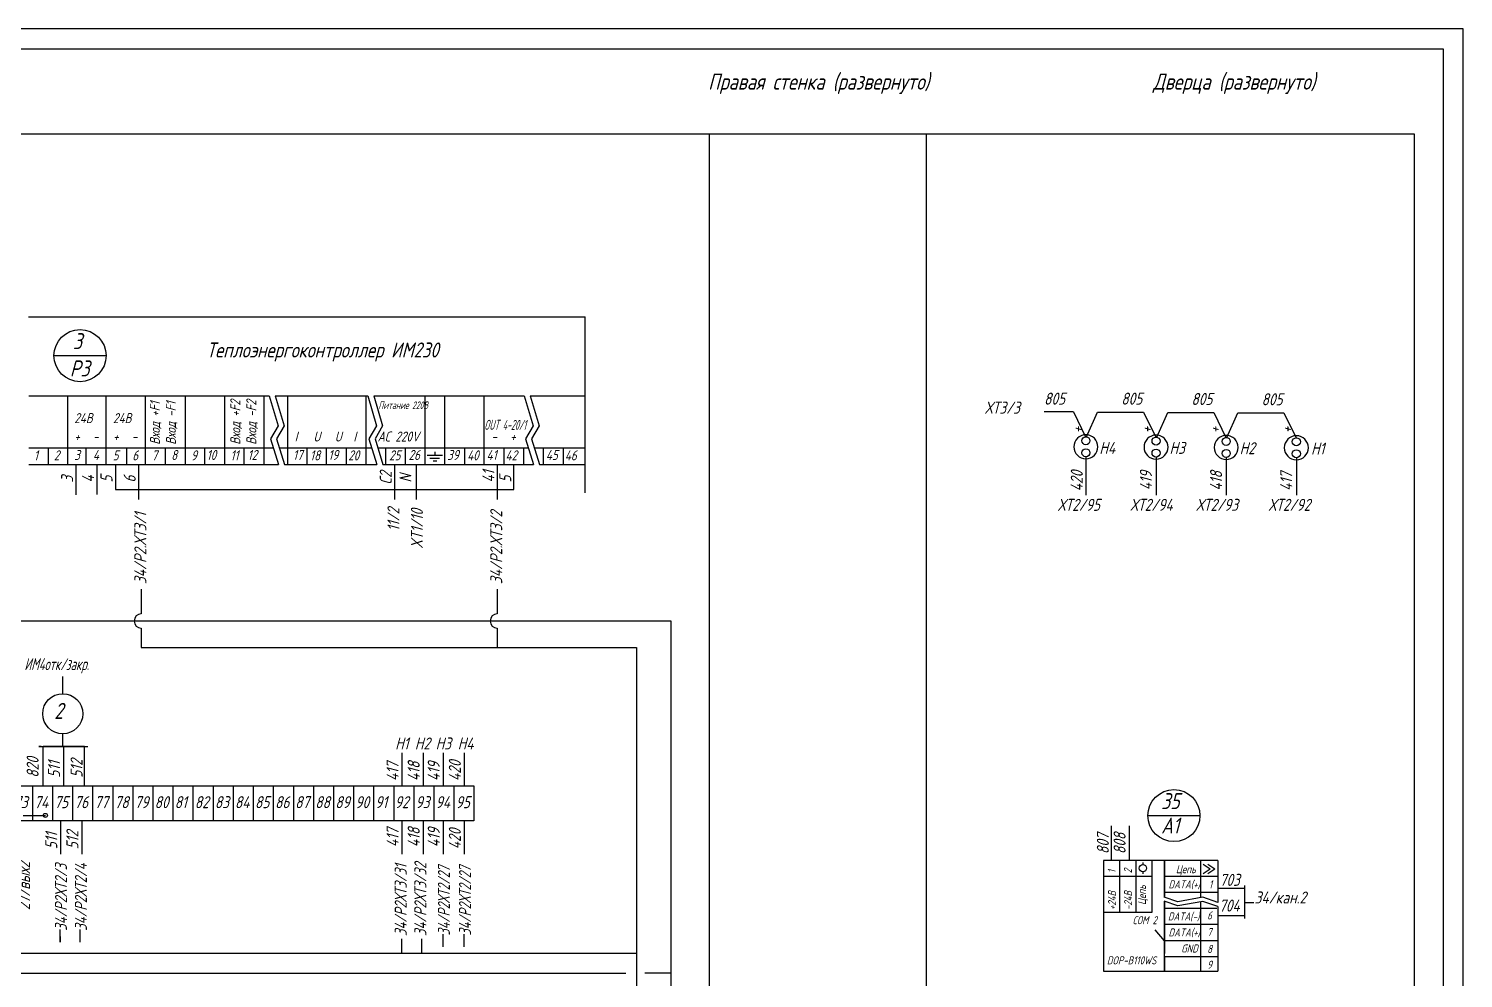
# Model space of a CAD drawing. Header units: millimetres. Extents: x 541 to 3142, y -35 to 600.
# Drawn here: x 2784 to 3141.8, y 363 to 600 of the extents above; entities that cross this region are included whole.
import ezdxf

# ---------------------------------------------------------------- set-up
doc = ezdxf.new("R2010")
doc.units = ezdxf.units.MM
for name, color, linetype in [('ÐÙ¯Ú 1', 7, 'Continuous'), ('АСУТП', 7, 'Continuous'), ('ссылки', 7, 'Continuous')]:
    doc.layers.add(name, color=color, linetype=linetype)
doc.styles.add('GOST тип А', font='GOST_A.TTF', dxfattribs={"oblique": 15})
doc.styles.add('ROMANC', font='GOST_A.TTF', dxfattribs={"oblique": 15, "height": 3})
doc.styles.get("Standard").update_dxf_attribs({"font": 'GOST_A.TTF', "width": 0.8, "oblique": 15, "height": 3})
doc.styles.add('АСУТП', font='GOST_A.TTF', dxfattribs={"oblique": 15})

msp = doc.modelspace()

# ---------------------------------------------------------------- linework, layer by layer
at = {"color": 7}
for p, q in [((3141.8436, 599.9708), (2300.8436, 599.9708)), ((3141.8436, 5.9708), (3141.8436, 599.9708)), ((2793.7577, 491.181, -124.479), (2793.7577, 508.3378, -124.479)), ((2803.2806, 491.181, -124.479), (2803.2806, 508.3378, -124.479)), ((2813.1031, 491.181, -124.479), (2813.1031, 508.3378, -124.479)), ((2823.0732, 491.181, -124.479), (2823.0732, 508.3378, -124.479)), ((2832.8956, 491.181, -124.479), (2832.8956, 508.3378, -124.479)), ((2832.8956, 491.181, -124.479), (2832.8956, 508.3378, -124.479)), ((2842.7181, 491.181, -124.479), (2842.7181, 508.3378, -124.479)), ((2842.7181, 491.181, -124.479), (2842.7181, 508.3378, -124.479)), ((2843.9992, 508.3378), (2846.1851, 500.8672)), ((2845.4998, 508.3378), (2847.6858, 500.8672)), ((2848.6021, 491.181, -124.479), (2848.6021, 508.3378, -124.479)), ((2868.1396, 491.181, -124.479), (2868.1396, 508.3378, -124.479)), ((2868.5454, 508.3378), (2870.7314, 500.8672)), ((2870.0461, 508.3378), (2872.232, 500.8672)), ((2882.927, 491.181, -124.479), (2882.927, 508.3378, -124.479)), ((2887.7845, 491.181, -124.479), (2887.7845, 508.3378, -124.479)), ((2897.607, 491.181, -124.479), (2897.607, 508.3378, -124.479)), ((2907.6178, 508.3378, -124.479), (2909.8037, 500.8672)), ((2909.0435, 508.3227, -124.479), (2911.3044, 500.8672)), ((3044.5942, 504.3412), (3037.3199, 504.3412)), ((3044.5942, 504.3412), (3047.6176, 498.1111)), ((3047.8775, 498.1261), (3050.6235, 504.26)), ((3050.6235, 504.26), (3062.0942, 504.26)), ((3062.0942, 504.26), (3065.1176, 498.0299)), ((3065.3775, 498.0449), (3068.1235, 504.1789)), ((3068.1235, 504.1789), (3079.5942, 504.1789)), ((3079.5942, 504.1789), (3082.6176, 497.9487)), ((3082.8775, 497.9637), (3085.6235, 504.0977)), ((3085.6235, 504.0977), (3097.0942, 504.0977)), ((3097.0942, 504.0977), (3100.1176, 497.8675)), ((2846.1851, 500.8672), (2844.329, 497.5918)), ((2844.329, 497.5918), (2846.2778, 491.181)), ((2847.6858, 500.8672), (2845.8297, 497.5918)), ((2845.8297, 497.5918), (2847.7785, 491.181)), ((2870.7314, 500.8672), (2868.8753, 497.5918)), ((2868.8753, 497.5918), (2870.8241, 491.181)), ((2872.232, 500.8672), (2870.376, 497.5918)), ((2870.376, 497.5918), (2872.3248, 491.181)), ((2909.8037, 500.8672), (2907.9476, 497.5918)), ((2907.9476, 497.5918), (2909.8964, 491.181)), ((2911.3044, 500.8672), (2909.4483, 497.5918)), ((2909.4483, 497.5918), (2911.3971, 491.181)), ((2788.9257, 491.181, -124.479), (2788.9257, 495.386, -124.479)), ((2798.31, 491.181, -124.479), (2798.31, 495.386, -124.479)), ((2808.436, 491.181, -124.479), (2808.436, 495.386, -124.479)), ((2818.1082, 491.181, -124.479), (2818.1082, 495.386, -124.479)), ((2827.9307, 491.181, -124.479), (2827.9307, 495.386, -124.479)), ((2837.7531, 491.181, -124.479), (2837.7531, 495.386, -124.479)), ((2853.4596, 491.181, -124.479), (2853.4596, 495.386, -124.479)), ((2853.4596, 491.181, -124.479), (2853.4596, 495.386, -124.479)), ((2858.3171, 491.181, -124.479), (2858.3171, 495.386, -124.479)), ((2863.2821, 491.181, -124.479), (2863.2821, 495.386, -124.479)), ((2863.2821, 491.181, -124.479), (2863.2821, 495.386, -124.479)), ((2873.1045, 491.181, -124.479), (2873.1045, 495.386, -124.479)), ((2873.1045, 491.181, -124.479), (2873.1045, 495.386, -124.479)), ((2878.0044, 491.181, -124.479), (2878.0044, 495.386, -124.479)), ((2882.927, 491.181, -124.479), (2882.927, 495.386, -124.479)), ((2892.7495, 491.181, -124.479), (2892.7495, 495.386, -124.479)), ((2892.7495, 491.181, -124.479), (2892.7495, 495.386, -124.479)), ((2902.5719, 491.181, -124.479), (2902.5719, 495.386, -124.479)), ((2902.5719, 491.181, -124.479), (2902.5719, 495.386, -124.479)), ((2907.5369, 491.181, -124.479), (2907.5369, 495.386, -124.479)), ((2912.3944, 491.181, -124.479), (2912.3944, 495.386, -124.479)), ((2917.3594, 491.181, -124.479), (2917.3594, 495.386, -124.479)), ((2875.2733, 491.181, -124.479), (2875.2733, 482.4534, -124.479)), ((2880.6353, 491.181, -124.479), (2880.6353, 482.4534, -124.479)), ((2883.4267, 493.5305, -248.958), (2887.1767, 493.5305, -248.958)), ((2884.0614, 492.75, -124.479), (2886.4864, 492.75, -124.479)), ((2884.8607, 492.1282, -124.479), (2885.7982, 492.1282, -124.479)), ((2885.7982, 492.1282, -124.479), (2885.7982, 492.1282, -124.479)), ((2900.8742, 491.181, -124.479), (2900.8742, 482.4534, -124.479)), ((2905.0279, 484.9268), (2905.0279, 491.181)), ((3047.6949, 493.1261), (3047.6949, 483.5639)), ((3065.1949, 493.0449), (3065.1949, 483.5639)), ((3082.6949, 492.9637), (3082.6949, 483.5639)), ((3100.1949, 492.8825), (3100.1949, 483.5639)), ((2805.6037, 484.9268), (2905.0279, 484.9268)), ((2812.0592, 460.0881), (2812.0592, 453.9321)), ((2900.8396, 460.0881), (2900.8396, 453.9318)), ((2812.0592, 450.347), (2812.0592, 445.4951)), ((2900.8396, 450.3473), (2900.8396, 445.4951)), ((2787.0759, 420.8389), (2786.5509, 420.8389)), ((2787.5628, 410.9871, -124.479), (2787.5628, 420.871, -124.479)), ((2787.5628, 420.871, -124.479), (2797.9298, 420.871, -124.479)), ((2792.7459, 410.9871, -124.479), (2792.7459, 420.871, -124.479)), ((2797.9298, 410.9871, -124.479), (2797.9298, 420.871, -124.479)), ((2877.1782, 410.9778, -124.479), (2877.1782, 419.2656, -124.479)), ((2882.446, 410.9778, -124.479), (2882.446, 419.2656, -124.479)), ((2887.4396, 410.9778, -124.479), (2887.4396, 419.2656, -124.479)), ((2892.7074, 410.9778, -124.479), (2892.7074, 419.2656, -124.479)), ((2677.8404, 410.9871, -124.479), (2895.0633, 410.9871, -124.479)), ((2784.9172, 410.9871, -124.479), (2784.9172, 402.2371, -124.479)), ((2789.9239, 410.9871, -124.479), (2789.9239, 402.2371, -124.479)), ((2794.9305, 410.9871, -124.479), (2794.9305, 402.2371, -124.479)), ((2799.9371, 410.9871, -124.479), (2799.9371, 402.2371, -124.479)), ((2804.9438, 410.9871, -124.479), (2804.9438, 402.2371, -124.479)), ((2809.9504, 410.9871, -124.479), (2809.9504, 402.2371, -124.479)), ((2814.9571, 410.9871, -124.479), (2814.9571, 402.2371, -124.479)), ((2819.9637, 410.9871, -124.479), (2819.9637, 402.2371, -124.479)), ((2824.9703, 410.9871, -124.479), (2824.9703, 402.2371, -124.479)), ((2829.977, 410.9871, -124.479), (2829.977, 402.2371, -124.479)), ((2834.9836, 410.9871, -124.479), (2834.9836, 402.2371, -124.479)), ((2839.9903, 410.9871, -124.479), (2839.9903, 402.2371, -124.479)), ((2839.9903, 410.9871, -124.479), (2839.9903, 402.2371, -124.479)), ((2844.9969, 410.9871, -124.479), (2844.9969, 402.2371, -124.479)), ((2850.0036, 410.9871, -124.479), (2850.0036, 402.2371, -124.479)), ((2855.0102, 410.9871, -124.479), (2855.0102, 402.2371, -124.479)), ((2860.0168, 410.9871, -124.479), (2860.0168, 402.2371, -124.479)), ((2865.0235, 410.9871, -124.479), (2865.0235, 402.2371, -124.479)), ((2865.0235, 410.9871, -124.479), (2865.0235, 402.2371, -124.479)), ((2870.0301, 410.9871, -124.479), (2870.0301, 402.2371, -124.479)), ((2875.0368, 410.9871, -124.479), (2875.0368, 402.2371, -124.479)), ((2880.0434, 410.9871, -124.479), (2880.0434, 402.2371, -124.479)), ((2885.05, 410.9871, -124.479), (2885.05, 402.2371, -124.479)), ((2890.0567, 410.9871, -124.479), (2890.0567, 402.2371, -124.479)), ((2890.0567, 410.9871, -124.479), (2890.0567, 402.2371, -124.479)), ((2895.0633, 410.9871, -124.479), (2895.0633, 402.2371, -124.479)), ((2895.0633, 402.2371, -124.479), (2419.5051, 402.2371, -124.479)), ((2792.0462, 393.9493, -124.479), (2792.0462, 402.3059, -124.479)), ((2797.314, 393.9493, -124.479), (2797.314, 402.3059, -124.479)), ((2877.1782, 393.9493, -124.479), (2877.1782, 402.2371, -124.479)), ((2882.446, 393.9493, -124.479), (2882.446, 402.2371, -124.479)), ((2887.4396, 393.9493, -124.479), (2887.4396, 402.2371, -124.479)), ((2892.7074, 393.9493, -124.479), (2892.7074, 402.2371, -124.479)), ((3054.0673, 392.3604), (3054.0673, 401.0172)), ((3058.5587, 392.3604), (3058.5587, 401.0172)), ((2791.8169, 373.401), (2791.8169, 371.9978)), ((3067.3155, 372.3564), (3064.9523, 375.0875)), ((3080.5852, 368.3564), (3067.3155, 368.3564))]:
    msp.add_line(p, q, dxfattribs=at)
at = {"color": 7, "lineweight": 30}
for p, q in [((2320.8436, 594.9708), (3136.8436, 594.9708)), ((3136.8436, 594.9708), (3136.8436, 10.9708)), ((2783.9375, 528.0156, -124.479), (2922.7949, 528.0156, -124.479)), ((2922.7949, 484.1492, -124.479), (2922.7949, 528.0156, -124.479)), ((2784.0433, 508.3378, -124.479), (2843.9992, 508.3378, -124.479)), ((2845.4998, 508.3378, -124.479), (2868.5454, 508.3378, -124.479)), ((2870.0461, 508.3378, -124.479), (2907.6178, 508.3378, -124.479)), ((2909.0435, 508.3227, -248.958), (2922.7199, 508.3227, -248.958)), ((2784.0433, 495.386, -124.479), (2844.9996, 495.386, -124.479)), ((2846.5003, 495.386, -124.479), (2869.5458, 495.386, -124.479)), ((2871.0465, 495.386, -124.479), (2908.6182, 495.386, -124.479)), ((2910.1189, 495.386, -124.479), (2922.7949, 495.386, -124.479)), ((2784.0433, 491.181, -124.479), (2846.2778, 491.181, -124.479)), ((2847.7785, 491.181, -124.479), (2870.8241, 491.181, -124.479)), ((2872.3248, 491.181, -124.479), (2909.8964, 491.181, -124.479)), ((2911.3971, 491.181, -124.479), (2922.7949, 491.181, -124.479)), ((2563.0249, 452.2088), (2944.2009, 452.2088)), ((2944.2009, 452.2088), (2944.2009, 152.6031)), ((2812.0592, 445.4951), (2935.6435, 445.4951)), ((2935.6435, 445.4951), (2935.6435, 87.5144)), ((2792.4936, 434.0289, -124.479), (2792.4936, 438.2789, -124.479)), ((2792.4936, 420.871, -124.479), (2792.4936, 423.9846, -124.479)), ((2786.5509, 420.8389), (2798.7317, 420.8389)), ((2782.6235, 403.6375), (2788.1936, 403.6375)), ((3087.2482, 386.1211), (3087.2482, 377.8674)), ((3087.2482, 381.9061), (3089.5546, 381.9061)), ((2656.6437, 369.2545), (2935.6435, 369.2545)), ((2436.2919, 364.2816), (2932.9409, 364.2816)), ((2937.6755, 364.295), (2944.2009, 364.295))]:
    msp.add_line(p, q, dxfattribs=at)
at = {"color": 7, "linetype": 'Continuous'}
for p, q in [((2790.2992, 518.3642), (2803.2992, 518.3642)), ((2885.308, 494.3584, -124.479), (2885.308, 493.5344, -124.479)), ((3063.1604, 403.5738, -124.479), (3076.1604, 403.5738, -124.479))]:
    msp.add_line(p, q, dxfattribs=at)
at = {"color": 250}
for p, q in [((2953.836, 70.421, -248.958), (2953.836, 481.5046, -248.958)), ((2791.8169, 371.9978), (2791.8169, 375.1093)), ((2796.7938, 371.9978), (2796.7938, 375.1093)), ((2877.052, 369.2545), (2877.052, 372.7972)), ((2882.0289, 369.2545), (2882.0289, 372.7972)), ((2887.3437, 370.8381), (2887.3437, 373.9496)), ((2892.6063, 370.8381), (2892.6063, 373.9496))]:
    msp.add_line(p, q, dxfattribs=at)
at = {"color": 7, "linetype": 'Continuous'}
for centre, radius in [((2796.7992, 518.3642), 6.5), ((3047.6949, 497.1261), 1), ((3065.1949, 497.0449), 1), ((3082.6949, 496.9637), 1), ((3100.1949, 496.8825), 1), ((3047.6949, 494.1261), 1), ((3065.1949, 494.0449), 1), ((3082.6949, 493.9637), 1), ((3100.1949, 493.8825), 1), ((3069.6604, 403.5738, -124.479), 6.5)]:
    msp.add_circle(centre, radius, dxfattribs=at)
at = {"color": 7, "lineweight": 30}
msp.add_circle((2792.4936, 428.9846, -124.479), 5, dxfattribs=at)
at = {"color": 7}
msp.add_circle((2788.1475, 403.6375), 0.497, dxfattribs=at)
for centre in [(2812.1003, 452.1395), (2900.8929, 452.1395)]:
    msp.add_arc(centre, 1.793, 91.31519, 268.68481, dxfattribs=at)
at = {"layer": 'ÐÙ¯Ú 1', "color": 7, "lineweight": 30, "extrusion": (0, 0, -1)}
for centre in [(3047.6949, 495.6261), (3065.1949, 495.5449), (3082.6949, 495.4637), (3100.1949, 495.3825)]:
    msp.add_ellipse(centre, major_axis=(-2.9999, 0), ratio=1, dxfattribs=at)
at = {"layer": 'АСУТП', "color": 7}
for p, q in [((2328.6863, 573.7022, -248.958), (3129.6096, 573.7022, -248.958)), ((2953.836, 70.421, -248.958), (2953.836, 573.7022, -248.958)), ((3007.9418, 75.2813, -248.958), (3007.9418, 573.7022, -248.958)), ((3129.6096, 573.7022, -248.958), (3129.6096, 75.2813, -248.958)), ((2795.7762, 491.181, -124.479), (2795.7762, 483.6199, -124.479)), ((2800.9987, 491.181, -124.479), (2800.9987, 483.6862, -124.479)), ((2805.6037, 491.181, -124.479), (2805.6037, 484.9268, -124.479)), ((2811.3858, 491.181, -124.479), (2811.3858, 482.4534, -124.479)), ((2900.8742, 484.1492, -124.479), (2900.8742, 482.4534, -124.479)), ((3076.9886, 391.4704), (3078.6607, 390.3081)), ((3076.9886, 389.1458), (3078.6607, 390.3081)), ((3078.1518, 391.4704), (3079.8238, 390.3081)), ((3078.1518, 389.1458), (3079.8238, 390.3081)), ((3070.6212, 382.0471), (3067.2625, 383.2393)), ((3076.8726, 383.1916), (3070.6212, 382.0471)), ((3080.5852, 381.8854), (3076.8726, 383.1916)), ((3080.5852, 385.4481), (3087.2482, 385.4481)), ((3070.6212, 381.0342), (3067.2625, 382.2264)), ((3076.8726, 382.1787), (3070.6212, 381.0342)), ((3080.5852, 380.8725), (3076.8726, 382.1787)), ((3080.5852, 378.6708), (3087.2482, 378.6708))]:
    msp.add_line(p, q, dxfattribs=at)
at = {"layer": 'АСУТП', "color": 7, "linetype": 'Continuous', "lineweight": 30}
for p, q in [((3067.3155, 392.3604), (3052.1193, 392.3604)), ((3067.3155, 383.2204), (3067.3155, 392.3604)), ((3067.3155, 364.7403), (3067.3155, 382.2076)), ((3052.1193, 364.7403), (3067.3155, 364.7403))]:
    msp.add_line(p, q, dxfattribs=at)
at = {"layer": 'АСУТП', "color": 7, "lineweight": 30, "ltscale": 0.5}
for p, q in [((3052.1193, 392.3604), (3052.1193, 364.7403)), ((3060.1193, 392.3604), (3060.1193, 379.3526)), ((3064.1193, 392.3604), (3064.1193, 379.3526)), ((3080.5852, 392.3564), (3067.3155, 392.3564)), ((3067.3155, 392.3564), (3067.3155, 383.2204)), ((3076.3233, 392.3564), (3076.3233, 383.091)), ((3080.5852, 392.3564), (3080.5852, 381.8854)), ((3064.1193, 388.3604), (3052.1193, 388.3604)), ((3080.5852, 388.3564), (3067.3155, 388.3564)), ((3064.1193, 379.3526), (3052.1193, 379.3526)), ((3067.3155, 382.2076), (3067.3155, 369.1801)), ((3076.3233, 382.0782), (3076.3233, 364.7403)), ((3080.5852, 380.8725), (3080.5852, 367.845)), ((3067.3155, 368.1672), (3067.3155, 364.7403)), ((3080.5852, 368.3217), (3080.5852, 364.7403)), ((3067.3155, 364.7403), (3080.5852, 364.7403))]:
    msp.add_line(p, q, dxfattribs=at)
at = {"layer": 'АСУТП', "color": 7, "ltscale": 0.5}
for p, q in [((3056.1193, 392.3604), (3056.1193, 379.3526)), ((3080.5852, 384.3564), (3067.3155, 384.3564)), ((3080.3233, 380.3564), (3067.3155, 380.3564)), ((3080.5852, 376.3564), (3067.3155, 376.3564)), ((3080.3233, 372.3564), (3067.3155, 372.3564)), ((3080.5852, 372.3564), (3067.3155, 372.3564)), ((3072.5314, 368.3564), (3069.636, 368.3564)), ((3080.5852, 368.3564), (3079.1316, 368.3564))]:
    msp.add_line(p, q, dxfattribs=at)
at = {"layer": 'АСУТП', "color": 7, "lineweight": 30}
for p, q in [((3061.927, 391.8828), (3061.927, 391.3571)), ((3061.927, 389.5571), (3061.927, 389.0315)), ((3087.2482, 386.1211), (3087.2482, 381.9061))]:
    msp.add_line(p, q, dxfattribs=at)
at = {"layer": 'АСУТП', "color": 7, "linetype": 'Continuous', "lineweight": 30}
msp.add_circle((3061.927, 390.4571), 0.9, dxfattribs=at)

# ---------------------------------------------------------------- texts
at = {"color": 7, "linetype": 'Continuous', "oblique": 15}
for s, height, p in [('3', 4, (2795.0316, 519.9914)), ('Р3', 4, (2794.2469, 513.1823)), ('805', 3, (3037.2678, 506.1338)), ('805', 3, (3056.5178, 506.1338)), ('805', 3, (3074.0178, 506.0526)), ('805', 3, (3091.5178, 505.9714)), ('ХТ3/3', 3, (3022.5178, 503.8838)), ('Н4', 3, (3051.0449, 493.8406)), ('Н3', 3, (3068.5449, 493.8406)), ('Н2', 3, (3086.0449, 493.7594)), ('Н1', 3, (3103.8591, 493.6782)), ('ХТ2/95', 3, (3040.7004, 479.6338)), ('ХТ2/94', 3, (3058.7704, 479.6338)), ('ХТ2/93', 3, (3075.1977, 479.6338)), ('ХТ2/92', 3, (3093.2678, 479.6338)), ('Н1', 3, (2875.391, 420.077)), ('Н2', 3, (2880.3028, 420.077)), ('Н3', 3, (2885.4924, 420.077)), ('Н4', 3, (2890.9937, 420.077)), ('35', 4, (3066.4675, 405.201, -124.479)), ('А1', 4, (3066.4675, 399.0977, -124.479))]:
    msp.add_text(s, height=height, dxfattribs=at).set_placement(p)
at = {"color": 7, "linetype": 'Continuous', "style": 'ROMANC', "oblique": 15}
for s, height, p in [('Теплоэнергоконтроллер ИМ230', 3.75, (2828.3634, 517.9087, -124.479)), ('24В', 2.5, (2795.3541, 501.5277, -124.479)), ('24В', 2.5, (2805.0306, 501.5277, -124.479)), ('+', 2.5, (2795.3541, 496.9311, -124.479)), ('-', 2.5, (2800.0138, 496.9311, -124.479)), ('+', 2.5, (2805.0306, 496.9311, -124.479)), ('-', 2.5, (2809.6903, 496.9311, -124.479)), ('I', 2.5, (2850.3433, 496.9311, -124.479)), ('U', 2.5, (2855.0029, 496.9311, -124.479)), ('U', 2.5, (2860.329, 496.9311, -124.479)), ('I', 2.5, (2864.9887, 496.9311, -124.479)), ('АС 220V', 2.5, (2871.0178, 496.9311, -124.479)), ('-', 2.5, (2899.4241, 496.9311, -124.479)), ('+', 2.5, (2904.0838, 496.9311, -124.479)), ('1', 2.5, (2785.2859, 492.2318, -124.479)), ('2', 2.5, (2790.2717, 492.2318, -124.479)), ('3', 2.5, (2795.3541, 492.3344, -124.479)), ('4', 2.5, (2800.0138, 492.3344, -124.479)), ('5', 2.5, (2804.9442, 492.2318, -124.479)), ('6', 2.5, (2809.8347, 492.2318, -124.479)), ('7', 2.5, (2814.6666, 492.2318, -124.479)), ('8', 2.5, (2819.5257, 492.3344, -124.479)), ('9', 2.5, (2824.4891, 492.2318, -124.479)), ('10', 2.5, (2828.3731, 492.3344, -124.479)), ('11', 2.5, (2834.3116, 492.2318, -124.479)), ('12', 2.5, (2838.5975, 492.3344, -124.479)), ('17', 2.5, (2849.9121, 492.3344, -124.479)), ('18', 2.5, (2854.1686, 492.2318, -124.479)), ('19', 2.5, (2858.7247, 492.3344, -124.479)), ('20', 2.5, (2863.6881, 492.2318, -124.479)), ('25', 2.5, (2873.8853, 492.2318, -124.479)), ('26', 2.5, (2878.7443, 492.3344, -124.479)), ('39', 2.5, (2888.3822, 492.3344, -124.479)), ('40', 2.5, (2893.3456, 492.2318, -124.479)), ('41', 2.5, (2898.2047, 492.3344, -124.479)), ('42', 2.5, (2902.9204, 492.2318, -124.479)), ('45', 2.5, (2912.9921, 492.3344, -124.479)), ('46', 2.5, (2917.7078, 492.2318, -124.479)), ('2', 4, (2790.3682, 427.7047, -124.479))]:
    msp.add_text(s, height=height, dxfattribs=at).set_placement(p)
for s, p in [('Вход +F1', (2816.7202, 496.1162, -124.479)), ('Вход -F1', (2820.7078, 496.1162, -124.479)), ('Вход +F2', (2836.7858, 496.1162, -124.479)), ('Вход -F2', (2840.7735, 496.1162, -124.479))]:
    msp.add_text(s, height=2.5, rotation=90, dxfattribs=at).set_placement(p)
for s, height, width, p in [('Питание 220В', 1.875, 0.75, (2871.2296, 505.0619, -248.958)), ('OUT 4-20/1', 2.5, 0.7, (2897.6088, 499.8492, -124.479))]:
    msp.add_text(s, height=height, dxfattribs=dict(at, width=width)).set_placement(p)
at = {"color": 7, "linetype": 'Continuous', "oblique": 15}
for s, p in [('+', (3047.0384, 498.9499)), ('+', (3064.2884, 498.9499)), ('+', (3081.2884, 498.9499)), ('+', (3099.2884, 498.9499)), ('420', (3046.9209, 484.5049)), ('419', (3064.1709, 484.7549)), ('418', (3081.6709, 484.6737)), ('417', (3099.1709, 484.5925)), ('34/Р2.ХТ3/1', (2813.3359, 461.3466, -124.479)), ('34/Р2.ХТ3/2', (2902.1164, 461.3466, -124.479))]:
    msp.add_text(s, height=3, rotation=90, dxfattribs=at).set_placement(p)
at = {"color": 7, "oblique": 15}
for s, p in [('3', (2795.0737, 486.6885, -124.479)), ('4', (2800.2962, 486.6885, -124.479)), ('5', (2804.9012, 486.6885, -124.479)), ('6', (2810.6834, 486.6885, -124.479)), ('С2', (2874.556, 486.2072, -124.479)), ('N', (2879.4666, 486.6885, -124.479)), ('41', (2900.1717, 486.6885, -124.479)), ('5', (2904.3673, 486.6885, -124.479)), ('11/2', (2876.481, 474.5632, -124.479)), ('XT1/10', (2882.3306, 470.1793, -124.479)), ('820', (2786.4772, 413.0164, -124.479)), ('511', (2791.8071, 413.0164, -124.479)), ('512', (2797.431, 413.0164, -124.479)), ('417', (2876.2556, 412.2016, -124.479)), ('418', (2881.5235, 412.2016, -124.479)), ('419', (2886.5171, 412.2016, -124.479)), ('420', (2891.7849, 412.2016, -124.479)), ('417', (2876.2556, 395.7141, -124.479)), ('418', (2881.5235, 395.7141, -124.479)), ('419', (2886.5171, 395.7141, -124.479)), ('511', (2791.1236, 395.1731, -124.479)), ('512', (2796.3915, 395.1731, -124.479)), ('420', (2891.7849, 395.1731, -124.479)), ('27/вых2', (2784.3396, 379.9808, -248.958))]:
    msp.add_text(s, height=3, rotation=90, dxfattribs=at).set_placement(p)
at = {"color": 7, "oblique": 15, "width": 0.8}
msp.add_text('ИМ4отк/закр.', height=3, dxfattribs=at).set_placement((2782.9116, 439.8738, -124.479))
at = {"color": 7, "oblique": 15}
for s, p in [('73', (2780.3565, 405.4266, -124.479)), ('74', (2785.3631, 405.4266, -124.479)), ('75', (2790.3698, 405.4266, -124.479)), ('76', (2795.3764, 405.4266, -124.479)), ('77', (2800.3831, 405.4266, -124.479)), ('78', (2805.3897, 405.4266, -124.479)), ('79', (2810.3964, 405.4266, -124.479)), ('80', (2815.403, 405.4266, -124.479)), ('81', (2820.4096, 405.4266, -124.479)), ('82', (2825.4163, 405.4266, -124.479)), ('83', (2830.4229, 405.4266, -124.479)), ('84', (2835.4296, 405.4266, -124.479)), ('85', (2840.4362, 405.4266, -124.479)), ('86', (2845.4428, 405.4266, -124.479)), ('87', (2850.4495, 405.4266, -124.479)), ('88', (2855.4561, 405.4266, -124.479)), ('89', (2860.4628, 405.4266, -124.479)), ('90', (2865.4694, 405.4266, -124.479)), ('91', (2870.4251, 405.4266, -124.479)), ('92', (2875.3083, 405.4266, -124.479)), ('93', (2880.4893, 405.4266, -124.479)), ('94', (2885.496, 405.4266, -124.479)), ('95', (2890.5026, 405.4266, -124.479))]:
    msp.add_text(s, height=3, dxfattribs=at).set_placement(p)
for s, width, p in [('34/Р2ХТ2/3', 0.95, (2793.5345, 374.827, -248.958)), ('34/Р2ХТ2/4', 0.95, (2798.5115, 374.827, -248.958)), ('34/Р2ХТ3/31', 0.95, (2878.2853, 373.5127, -248.958)), ('34/Р2ХТ3/32', 0.95, (2883.1876, 373.5127, -248.958)), ('34/Р2ХТ2/27', 0.9, (2889.0613, 373.6673, -248.958)), ('34/Р2ХТ2/27', 0.9, (2894.324, 373.6673, -248.958))]:
    msp.add_text(s, height=3, rotation=90, dxfattribs=dict(at, width=width)).set_placement(p)
at = {"layer": 'АСУТП', "color": 7, "linetype": 'Continuous', "lineweight": -3, "style": 'АСУТП', "oblique": 15}
for s, p in [('807', (3053.4319, 393.9655)), ('808', (3057.6122, 393.9655))]:
    msp.add_text(s, height=3, rotation=90, dxfattribs=at).set_placement(p)
at = {"layer": 'АСУТП', "color": 7, "linetype": 'Continuous', "style": 'АСУТП', "oblique": 15}
for s, p in [('1', (3055.1709, 389.1911)), ('2', (3059.1709, 389.1911)), ('+24В', (3055.237, 379.9817)), ('Цепь', (3062.6784, 381.2618))]:
    msp.add_text(s, height=2, rotation=90, dxfattribs=at).set_placement(p)
for s, height, p in [('Цепь', 2, (3070.1532, 389.2)), ('1', 2, (3078.3888, 385.4066)), ('703', 3, (3081.0448, 386.0328)), ('34/кан.2', 3, (3089.7759, 381.6395)), ('DATA(-)', 2, (3068.1592, 377.4066)), ('6', 2, (3077.9613, 377.6588)), ('704', 3, (3080.9004, 379.621)), ('СОМ 2', 2, (3059.3624, 376.4688)), ('7', 2, (3077.9584, 373.5078)), ('GND', 2, (3071.4736, 369.4066)), ('8', 2, (3077.9613, 369.2865)), ('DOP-B110WS', 2, (3052.9256, 366.4467)), ('9', 2, (3077.9613, 365.3691))]:
    msp.add_text(s, height=height, dxfattribs=at).set_placement(p)
at = {"layer": 'АСУТП', "color": 7, "linetype": 'Continuous', "lineweight": 30, "style": 'АСУТП', "oblique": 15}
for p in [(3068.3022, 385.4066), (3068.3022, 373.4066)]:
    msp.add_text('DATA(+)', height=2, dxfattribs=at).set_placement(p)
msp.add_text('-24В', height=2, rotation=90, dxfattribs=at).set_placement((3059.237, 379.9817))
at = {"layer": 'ссылки', "color": 7, "style": 'GOST тип А', "oblique": 15}
for s, p in [('Правая стенка (развернуто)', (2953.4758, 584.7503, -124.479)), ('Дверца (развернуто)', (3064.453, 584.7503, -124.479))]:
    msp.add_text(s, height=4, dxfattribs=at).set_placement(p)

doc.saveas('drawing.dxf')
